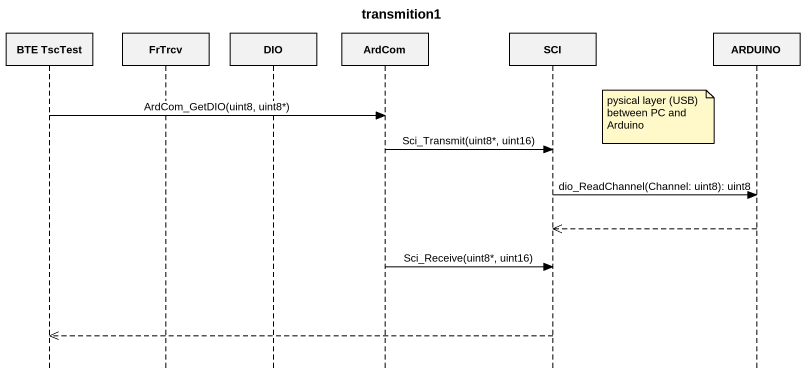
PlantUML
@startuml
title transmition1
hide footbox
participant "BTE TscTest" as BTE_TscTest
participant FrTrcv
participant DIO
participant ArdCom
participant SCI
participant ARDUINO

BTE_TscTest -> ArdCom : ArdCom_GetDIO(uint8, uint8*)
note left of ARDUINO : pysical layer (USB) between PC and Arduino
ArdCom -> SCI : Sci_Transmit(uint8*, uint16)
SCI -> ARDUINO : dio_ReadChannel(Channel: uint8): uint8
ARDUINO -->> SCI
ArdCom -> SCI : Sci_Receive(uint8*, uint16)
SCI -->> BTE_TscTest
@enduml
